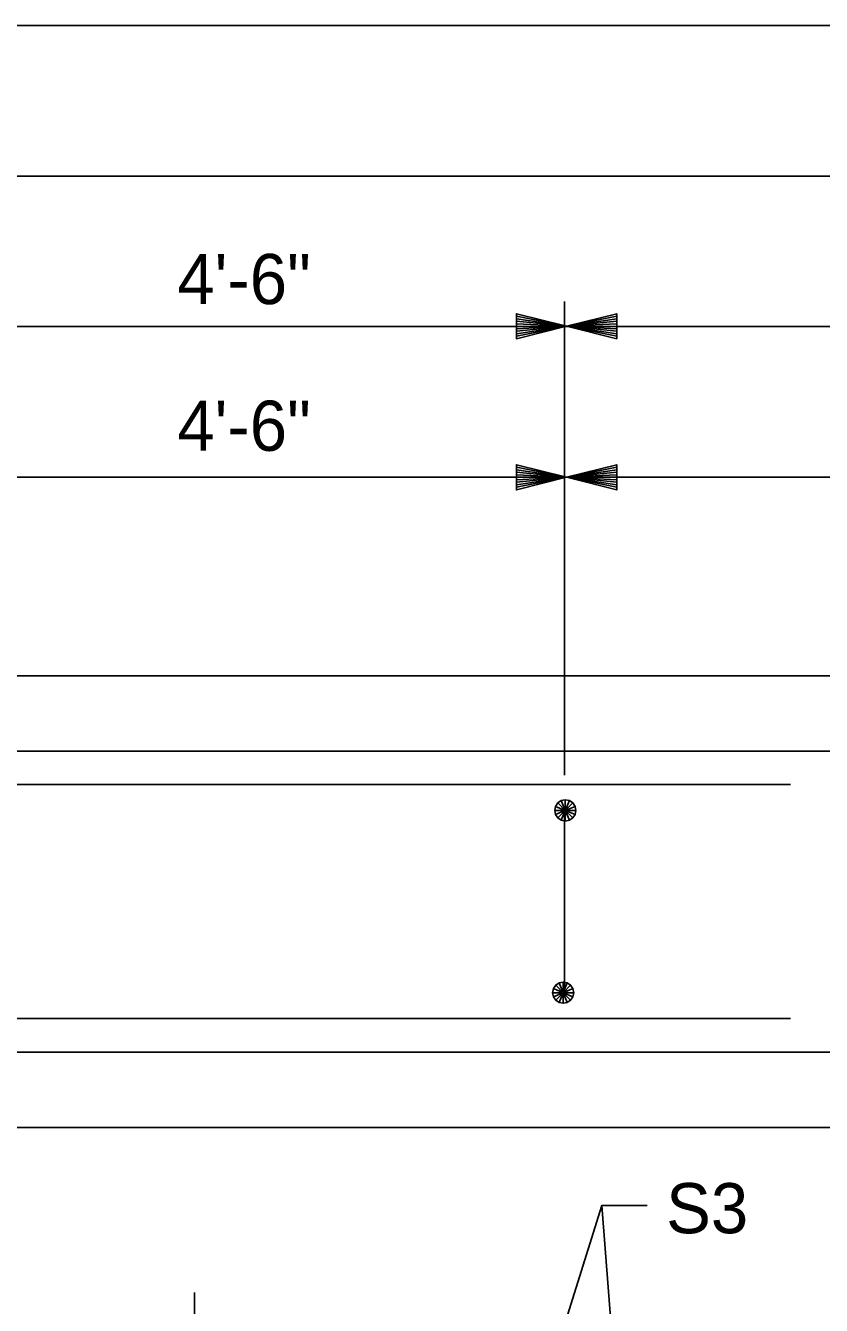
# Model space of a CAD drawing. Extents: x 0 to 34.6, y 0 to 25.6.
# Drawn here: x 5.869 to 7.852, y 6.115 to 9.303 of the extents above; entities that cross this region are included whole.
import ezdxf

# ---------------------------------------------------------------- set-up
doc = ezdxf.new("R2010")
doc.units = 0
for name, color, linetype in [('Dimension Lines', 7, 'Continuous'), ('Rebar Lines', 7, 'Continuous'), ('Sup Concrete Girder Lines', 7, 'Continuous'), ('Text', 7, 'Continuous')]:
    doc.layers.add(name, color=color, linetype=linetype)

msp = doc.modelspace()

# ---------------------------------------------------------------- linework, layer by layer
at = {"layer": 'Dimension Lines'}
for p, q in [((3.8936, 9.3033), (10.7061, 9.3033)), ((3.8936, 8.9283), (10.7061, 8.9283)), ((7.2114, 7.4363), (7.2114, 8.6163)), ((5.8327, 8.5533), (10.7061, 8.5533)), ((5.3369, 8.1783), (5.8994, 8.1783)), ((5.8994, 8.1783), (10.7061, 8.1783)), ((7.3857, 5.3089), (7.3046, 6.364)), ((6.2892, 5.5586), (6.2892, 6.147))]:
    msp.add_line(p, q, dxfattribs=at)
for points in [[(7.0917, 8.5542), (7.0917, 8.5605), (7.2167, 8.5542), (7.0917, 8.5667), (7.0917, 8.573), (7.2167, 8.5542), (7.0917, 8.5792), (7.0917, 8.5855), (7.2167, 8.5542), (7.0917, 8.523), (7.0917, 8.5292), (7.2167, 8.5542), (7.0917, 8.5355), (7.0917, 8.5417), (7.2167, 8.5542), (7.0917, 8.548), (7.0917, 8.5855), (7.0917, 8.523), (7.2167, 8.5542), (7.0917, 8.5855)], [(7.3417, 8.5542), (7.3417, 8.548), (7.2167, 8.5542), (7.3417, 8.5417), (7.3417, 8.5355), (7.2167, 8.5542), (7.3417, 8.5292), (7.3417, 8.523), (7.2167, 8.5542), (7.3417, 8.5855), (7.3417, 8.5792), (7.2167, 8.5542), (7.3417, 8.573), (7.3417, 8.5667), (7.2167, 8.5542), (7.3417, 8.5605), (7.3417, 8.523), (7.3417, 8.5855), (7.2167, 8.5542), (7.3417, 8.523)], [(7.0917, 8.1781), (7.0917, 8.1843), (7.2167, 8.1781), (7.0917, 8.1906), (7.0917, 8.1968), (7.2167, 8.1781), (7.0917, 8.2031), (7.0917, 8.2093), (7.2167, 8.1781), (7.0917, 8.1468), (7.0917, 8.1531), (7.2167, 8.1781), (7.0917, 8.1593), (7.0917, 8.1656), (7.2167, 8.1781), (7.0917, 8.1718), (7.0917, 8.2093), (7.0917, 8.1468), (7.2167, 8.1781), (7.0917, 8.2093)], [(7.3417, 8.1781), (7.3417, 8.1718), (7.2167, 8.1781), (7.3417, 8.1656), (7.3417, 8.1593), (7.2167, 8.1781), (7.3417, 8.1531), (7.3417, 8.1468), (7.2167, 8.1781), (7.3417, 8.2093), (7.3417, 8.2031), (7.2167, 8.1781), (7.3417, 8.1968), (7.3417, 8.1906), (7.2167, 8.1781), (7.3417, 8.1843), (7.3417, 8.1468), (7.3417, 8.2093), (7.2167, 8.1781), (7.3417, 8.1468)], [(7.0143, 5.4377), (7.3046, 6.364), (7.4171, 6.364)]]:
    msp.add_lwpolyline(points, dxfattribs=at)
at = {"layer": 'Rebar Lines'}
for p, q in [((4.0342, 7.4125), (7.7747, 7.4125)), ((7.2114, 7.1211), (7.2114, 7.3481)), ((7.2114, 7.1211), (7.2114, 6.8941)), ((4.0342, 6.8297), (7.7747, 6.8297))]:
    msp.add_line(p, q, dxfattribs=at)
for points in [[(7.2134, 7.3745), (7.2235, 7.3725), (7.2321, 7.3668), (7.2379, 7.3582), (7.2398, 7.3481), (7.2379, 7.338), (7.2321, 7.3294), (7.2235, 7.3238), (7.2134, 7.3217), (7.2033, 7.3238), (7.1947, 7.3294), (7.189, 7.338), (7.187, 7.3481), (7.189, 7.3582), (7.1947, 7.3668), (7.2033, 7.3725), (7.2134, 7.3745), (7.2134, 7.3481), (7.2134, 7.3217), (7.2235, 7.3238), (7.2134, 7.3481), (7.2321, 7.3294), (7.2379, 7.338), (7.2134, 7.3481), (7.2398, 7.3481), (7.2379, 7.3582), (7.2134, 7.3481), (7.2321, 7.3668), (7.2235, 7.3725), (7.2134, 7.3481), (7.2033, 7.3725), (7.1947, 7.3668), (7.2134, 7.3481), (7.189, 7.3582), (7.187, 7.3481), (7.2134, 7.3481), (7.189, 7.338), (7.1947, 7.3294), (7.2134, 7.3481), (7.2033, 7.3238)], [(7.2082, 6.8677), (7.2182, 6.8697), (7.2268, 6.8754), (7.2326, 6.884), (7.2346, 6.8941), (7.2326, 6.9042), (7.2268, 6.9128), (7.2183, 6.9184), (7.2082, 6.9205), (7.1981, 6.9184), (7.1895, 6.9128), (7.1837, 6.9042), (7.1817, 6.8941), (7.1837, 6.884), (7.1895, 6.8754), (7.198, 6.8697), (7.2082, 6.8677), (7.2082, 6.8941), (7.2082, 6.9205), (7.2183, 6.9184), (7.2082, 6.8941), (7.2268, 6.9128), (7.2326, 6.9042), (7.2082, 6.8941), (7.2346, 6.8941), (7.2326, 6.884), (7.2082, 6.8941), (7.2268, 6.8754), (7.2182, 6.8697), (7.2082, 6.8941), (7.198, 6.8697), (7.1895, 6.8754), (7.2082, 6.8941), (7.1837, 6.884), (7.1817, 6.8941), (7.2082, 6.8941), (7.1837, 6.9042), (7.1895, 6.9128), (7.2082, 6.8941), (7.1981, 6.9184)]]:
    msp.add_lwpolyline(points, dxfattribs=at)
at = {"layer": 'Sup Concrete Girder Lines'}
for p, q in [((10.7061, 7.6836), (3.8936, 7.6836)), ((3.8936, 7.4961), (10.7061, 7.4961)), ((3.8936, 6.7461), (10.7061, 6.7461)), ((3.8936, 6.5586), (10.7061, 6.5586))]:
    msp.add_line(p, q, dxfattribs=at)

# ---------------------------------------------------------------- texts
at = {"layer": 'Text'}
for s, p in [('4\'-6"', (6.2467, 8.6095)), ('4\'-6"', (6.2467, 8.244)), ('S3', (7.4647, 6.2948))]:
    msp.add_text(s, height=0.125, dxfattribs=at).set_placement(p)

doc.saveas('drawing.dxf')
